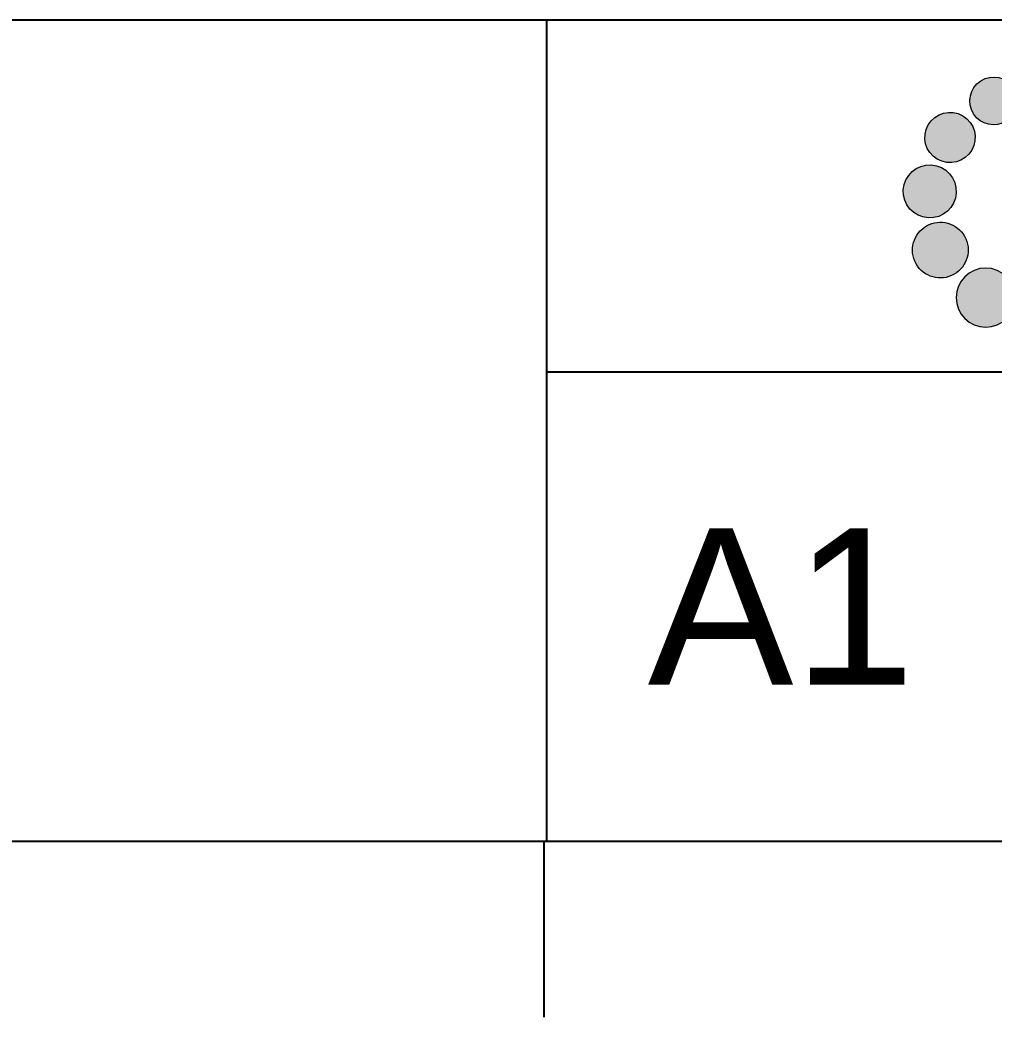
# Paper-space layout '3' of a CAD drawing. Header units: metres, sheet in millimetres. Extents: x -9 to 824, y -9 to 577.
# Drawn here: x 708.5 to 758.3, y -9 to 42 of the extents above; entities that cross this region are included whole.
import ezdxf
from ezdxf.enums import TextEntityAlignment as Align

# ---------------------------------------------------------------- set-up
doc = ezdxf.new("R2010")
doc.units = ezdxf.units.M
doc.layers.get('0').update_dxf_attribs({"color": 6})
doc.layers.add('_User Dimensions', color=140, linetype='Continuous', lineweight=13)
doc.layers.add('Notes', color=7, linetype='Continuous')
doc.styles.add('ARIAL', font='arial.ttf', dxfattribs={"height": 2})

# ---------------------------------------------------------------- blocks, each defined once
blk = doc.blocks.new('EE_LOGO')
h = blk.add_hatch(color=256)
edge = h.paths.add_edge_path()
edge.add_spline(control_points=[(-21.117, 5.874), (-21.481, 6.442), (-22.24, 6.607), (-22.806, 6.242), (-23.374, 5.876), (-23.536, 5.12), (-23.174, 4.55), (-22.805, 3.983), (-22.05, 3.82), (-21.483, 4.186), (-20.915, 4.55), (-20.748, 5.308), (-21.117, 5.874)], knot_values=[0, 0, 0, 0, 1, 1, 1, 2, 2, 2, 3, 3, 3, 4, 4, 4, 4], degree=3, periodic=0)
h = blk.add_hatch(color=256)
edge = h.paths.add_edge_path()
edge.add_spline(control_points=[(-23.731, 4.455), (-24.343, 4.811), (-25.134, 4.605), (-25.491, 3.991), (-25.848, 3.376), (-25.641, 2.589), (-25.028, 2.232), (-24.414, 1.872), (-23.625, 2.081), (-23.267, 2.695), (-22.908, 3.308), (-23.116, 4.097), (-23.731, 4.455)], knot_values=[0, 0, 0, 0, 1, 1, 1, 2, 2, 2, 3, 3, 3, 4, 4, 4, 4], degree=3, periodic=0)
h = blk.add_hatch(color=256)
edge = h.paths.add_edge_path()
edge.add_spline(control_points=[(-25.337, 1.937), (-26.085, 1.98), (-26.723, 1.408), (-26.766, 0.662), (-26.811, -0.085), (-26.237, -0.724), (-25.489, -0.767), (-24.742, -0.811), (-24.104, -0.24), (-24.06, 0.508), (-24.019, 1.254), (-24.59, 1.895), (-25.337, 1.937)], knot_values=[0, 0, 0, 0, 1, 1, 1, 2, 2, 2, 3, 3, 3, 4, 4, 4, 4], degree=3, periodic=0)
h = blk.add_hatch(color=256)
edge = h.paths.add_edge_path()
edge.add_spline(control_points=[(-25.445, -1.112), (-26.167, -1.429), (-26.496, -2.272), (-26.178, -2.991), (-25.861, -3.711), (-25.019, -4.04), (-24.298, -3.721), (-23.578, -3.405), (-23.251, -2.563), (-23.566, -1.843), (-23.884, -1.121), (-24.725, -0.793), (-25.445, -1.112)], knot_values=[0, 0, 0, 0, 1, 1, 1, 2, 2, 2, 3, 3, 3, 4, 4, 4, 4], degree=3, periodic=0)
h = blk.add_hatch(color=256)
edge = h.paths.add_edge_path()
edge.add_spline(control_points=[(-24.065, -4.844), (-24.065, -4.01), (-23.389, -3.334), (-22.555, -3.334), (-21.72, -3.334), (-21.044, -4.01), (-21.044, -4.844), (-21.044, -5.678), (-21.721, -6.354), (-22.555, -6.354), (-23.389, -6.354), (-24.065, -5.678), (-24.065, -4.844)], knot_values=[0, 0, 0, 0, 1, 1, 1, 2, 2, 2, 3, 3, 3, 4, 4, 4, 4], degree=3, periodic=0)
at = {"lineweight": 0}
for points in [[(-21.117, 5.874), (-21.481, 6.442), (-22.24, 6.607), (-22.806, 6.242), (-23.374, 5.876), (-23.536, 5.12), (-23.174, 4.55), (-22.805, 3.983), (-22.05, 3.82), (-21.483, 4.186), (-20.915, 4.55), (-20.748, 5.308), (-21.117, 5.874)], [(-23.731, 4.455), (-24.343, 4.811), (-25.134, 4.605), (-25.491, 3.991), (-25.848, 3.376), (-25.641, 2.589), (-25.028, 2.232), (-24.414, 1.872), (-23.625, 2.081), (-23.267, 2.695), (-22.908, 3.308), (-23.116, 4.097), (-23.731, 4.455)], [(-25.337, 1.937), (-26.085, 1.98), (-26.723, 1.408), (-26.766, 0.662), (-26.811, -0.085), (-26.237, -0.724), (-25.489, -0.767), (-24.742, -0.811), (-24.104, -0.24), (-24.06, 0.508), (-24.019, 1.254), (-24.59, 1.895), (-25.337, 1.937)], [(-25.445, -1.112), (-26.167, -1.429), (-26.496, -2.272), (-26.178, -2.991), (-25.861, -3.711), (-25.019, -4.04), (-24.298, -3.721), (-23.578, -3.405), (-23.251, -2.563), (-23.566, -1.843), (-23.884, -1.121), (-24.725, -0.793), (-25.445, -1.112)], [(-24.065, -4.844), (-24.065, -4.01), (-23.389, -3.334), (-22.555, -3.334), (-21.72, -3.334), (-21.044, -4.01), (-21.044, -4.844), (-21.044, -5.678), (-21.721, -6.354), (-22.555, -6.354), (-23.389, -6.354), (-24.065, -5.678), (-24.065, -4.844)]]:
    blk.add_open_spline(points, degree=3, knots=[0, 0, 0, 0, 1, 1, 1, 2, 2, 2, 3, 3, 3, 4, 4, 4, 4], dxfattribs=at)
blk = doc.blocks.new('A1_FRAME_TITLE')
at = {"layer": 'Notes'}
for p, q in [((744.367, 5.973), (744.367, 47.973)), ((744.367, 29.973), (824.367, 29.973)), ((744.228, 5.973), (744.228, -3.027))]:
    blk.add_line(p, q, dxfattribs=at)
at = {"layer": 'Notes', "flags": 128}
for points in [[(9, 47.973), (824.367, 47.973)], [(123.798, 5.973), (824.367, 5.973)]]:
    blk.add_lwpolyline(points, dxfattribs=at)
at = {"layer": '_User Dimensions'}
blk.add_blockref('EE_LOGO', (789.367, 38.618), dxfattribs=at)
at = {"layer": 'Notes', "style": 'ARIAL'}
blk.add_text('A1', height=8, dxfattribs=at).set_placement((756.367, 17.973), align=Align.MIDDLE_CENTER)
at = {"layer": 'Notes', "style": 'ARIAL', "flags": 8}
blk.add_attdef('VERSION_NO', text='', height=1.5, rotation=90, dxfattribs=at).set_placement((281.753, 40.041), align=Align.MIDDLE_CENTER)
at = {"layer": 'Notes', "style": 'ARIAL'}
for tag, p in [('CAP_NO', (496.368, 44.973)), ('IE_NUM', (496.368, 38.973)), ('REF_1', (341.868, 32.973)), ('GEN_WO', (427.368, 32.973)), ('HV_SWITCH', (496.368, 32.973)), ('REF_2', (341.868, 26.973)), ('OH_WO', (427.368, 26.973)), ('UBD_REF', (496.368, 26.973)), ('REF_3', (341.868, 20.973)), ('UG_WO', (427.368, 20.973)), ('GIS_MAP_No', (496.368, 20.973)), ('REF_4', (341.868, 14.973)), ('SUB_WO', (427.368, 14.973)), ('HV_OP_DIAG', (496.368, 14.973)), ('LGA', (496.368, 8.973))]:
    blk.add_attdef(tag, text='', height=2.5, dxfattribs=at).set_placement(p, align=Align.MIDDLE_LEFT)
for tag, height, p in [('T1', 4, (679.367, 41.127)), ('T2', 4, (679.367, 35.127)), ('REF_No_1', 2.5, (326.868, 32.973)), ('T3', 4, (679.367, 29.127)), ('REF_No_2', 2.5, (326.868, 26.973)), ('DRAWN', 2.5, (561.867, 25.973)), ('T4', 4, (679.367, 23.127)), ('NUM', 8, (791.367, 20.973)), ('REV', 8, (819.367, 20.973)), ('REF_No_3', 2.5, (326.868, 20.973)), ('DATE', 2.5, (561.867, 17.973)), ('T5', 4, (679.367, 17.127)), ('REF_No_4', 2.5, (326.868, 14.973)), ('T6', 4, (679.367, 11.127)), ('CHD', 2.5, (561.867, 9.973)), ('DESIGN', 2.5, (601.867, 9.973)), ('NS', 2.5, (789.798, 8.945)), ('SHTS', 2.5, (804.814, 8.95))]:
    blk.add_attdef(tag, text='', height=height, dxfattribs=at).set_placement(p, align=Align.MIDDLE_CENTER)
blk.add_attdef('scale', text='', height=2.5, dxfattribs=at).set_placement((560.287, 33.269), align=Align.CENTER)
blk.add_attdef('ExportID', (9.082, 2.39), '', height=2.5, dxfattribs=at)
at = {"layer": 'Notes', "style": 'ARIAL', "flags": 1}
for tag, p, height in [('ProjectType', (14.175, -26.797), 2.5), ('ExportDate', (60.284, -26.789), 2.5), ('ExportUserName', (69.155, -26.8), 2.5), ('DesignerCompanyName', (81.484, -26.793), 2.5), ('ExportAreaOfInterest', (97.1, -26.813), 2.5), ('GIS_SUCCESS', (111.997, -26.78), 2.5), ('CAD_SUCCESS', (121.789, -26.783), 2.5), ('DEPOTCODE', (132.106, -26.877), 2.5), ('ExportCategories', (140.083, -26.797), 2.5), ('Comments', (154.385, -26.883), 2.5), ('ProjectNumber', (23.56, -26.818), 0.1), ('DrawingNumber', (35.514, -26.803), 0.1), ('ProjectDescription', (47.564, -26.825), 0.1)]:
    blk.add_attdef(tag, p, '', height=height, dxfattribs=at)

psp = doc.layouts.new('3')

# ---------------------------------------------------------------- block references
at = {"layer": 'Notes'}
psp.add_blockref('A1_FRAME_TITLE', (-8.918, -5.973), dxfattribs=at)

doc.saveas('drawing.dxf')
